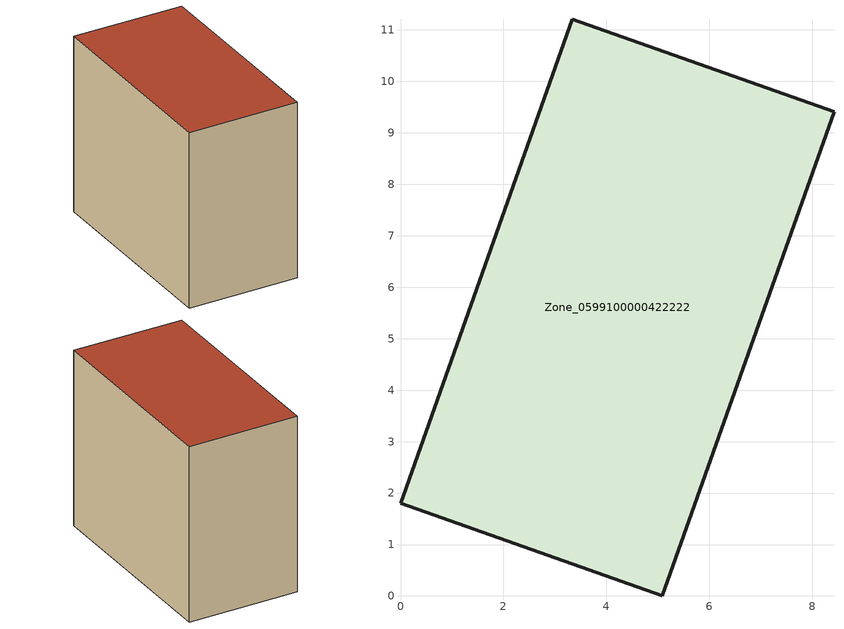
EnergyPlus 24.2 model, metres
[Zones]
Zone_0599100000422222
 floor ground (C_G): 3.33,11.21 8.43,9.41 5.09,0 0,1.8 z0.61
 wall outside (C_F): 8.43,9.41 3.33,11.21 0,1.8 5.09,0 8.43,9.41 z0.61:9.27
 roof outside (C_R): 0,1.8 5.09,0 8.43,9.41 3.33,11.21 z9.27
[BUILDING]
Pand.0599100000422222: North Axis=0; Terrain=City; Loads Convergence Tolerance Value=0.04; Temperature Convergence Tolerance Value=0.4; Solar Distribution=FullExterior; Maximum Number of Warmup Days=25; Minimum Number of Warmup Days=1
[Site:Location]
Rotterdam.The.Hague.AP_ZH_NLD Design_Conditions: Latitude=51.96; Longitude=4.45; Time Zone=1; Elevation=-4.5
[SITE:GROUNDTEMPERATURE:BUILDINGSURFACE]
18, 18, 18, 18, 18, 18, 18, 18, 18, 18, 18, 18
[MATERIAL] Thermal Absorptance=0.9; Solar Absorptance=0.7; Visible Absorptance=0.7
Name | Roughness | Thickness | Conductivity | Density | Specific Heat
G.TI.2006-2014 | MediumSmooth | 0.15 | 0.06 | 540 | 1210
F.TI.2006-2014 | Rough | 0.3 | 0.12 | 1920 | 840
R.TI.2006-2014 | MediumRough | 0.2 | 0.08 | 1500 | 1000
[CONSTRUCTION]
C_G: G.TI.2006-2014
C_F: F.TI.2006-2014
C_R: R.TI.2006-2014
[ZONE]
Zone_0599100000422222: Type=1; Multiplier=1; Ceiling Height=Autocalculate; Volume=Autocalculate; Floor Area=autocalculate; Part of Total Floor Area=Yes
[ZONEINFILTRATION:DESIGNFLOWRATE]
Infil_Zone_0599100000422222: Zone or ZoneList or Space or SpaceList=Zone_0599100000422222; Schedule=AlwaysOn; Design Flow Rate Calculation Method=Flow/Area; Flow Rate per Floor Area=0.0015; Constant Term Coefficient=1; Temperature Term Coefficient=0; Velocity Term Coefficient=0; Velocity Squared Term Coefficient=0
[HVACTEMPLATE:ZONE:IDEALLOADSAIRSYSTEM]
Zone_0599100000422222: Maximum Heating Supply Air Temperature=50; Minimum Cooling Supply Air Temperature=13; Maximum Heating Supply Air Humidity Ratio=0.0156; Minimum Cooling Supply Air Humidity Ratio=0.0077; Heating Limit=NoLimit; Cooling Limit=NoLimit; Dehumidification Control Type=ConstantSensibleHeatRatio; Cooling Sensible Heat Ratio=0.7; Dehumidification Setpoint=60; Humidification Control Type=None; Humidification Setpoint=30; Outdoor Air Method=None; Outdoor Air Flow Rate per Person=0.00944; Outdoor Air Flow Rate per Zone Floor Area=0; Outdoor Air Flow Rate per Zone=0; Demand Controlled Ventilation Type=None; Outdoor Air Economizer Type=NoEconomizer; Heat Recovery Type=None; Sensible Heat Recovery Effectiveness=0.7; Latent Heat Recovery Effectiveness=0.65
[ZONECONTROL:THERMOSTAT]
ThermostatControl_Zone_0599100000422222: Zone or ZoneList=Zone_0599100000422222; Control Type Schedule=DualSetpointControlType; Control 1=Thermostat_Zone_0599100000422222; Temperature Difference Between Cutout And Setpoint=0
[THERMOSTATSETPOINT:DUALSETPOINT]
Thermostat_Zone_0599100000422222: Heating Setpoint Temperature Schedule=HeatingSetpoint_Zone_0599100000422222; Cooling Setpoint Temperature Schedule=CoolingSetpoint_Zone_0599100000422222
[SCHEDULE:COMPACT]
HeatingSetpoint_Zone_0599100000422222: Through: 12/31, For: AllDays, Until: 24:00, 21
CoolingSetpoint_Zone_0599100000422222: Through: 12/31, For: AllDays, Until: 24:00, 24
DualSetpointControlType: Through: 12/31, For: AllDays, Until: 24:00, 4
AlwaysOn: Through: 12/31, For: AllDays, Until: 24:00, 1
